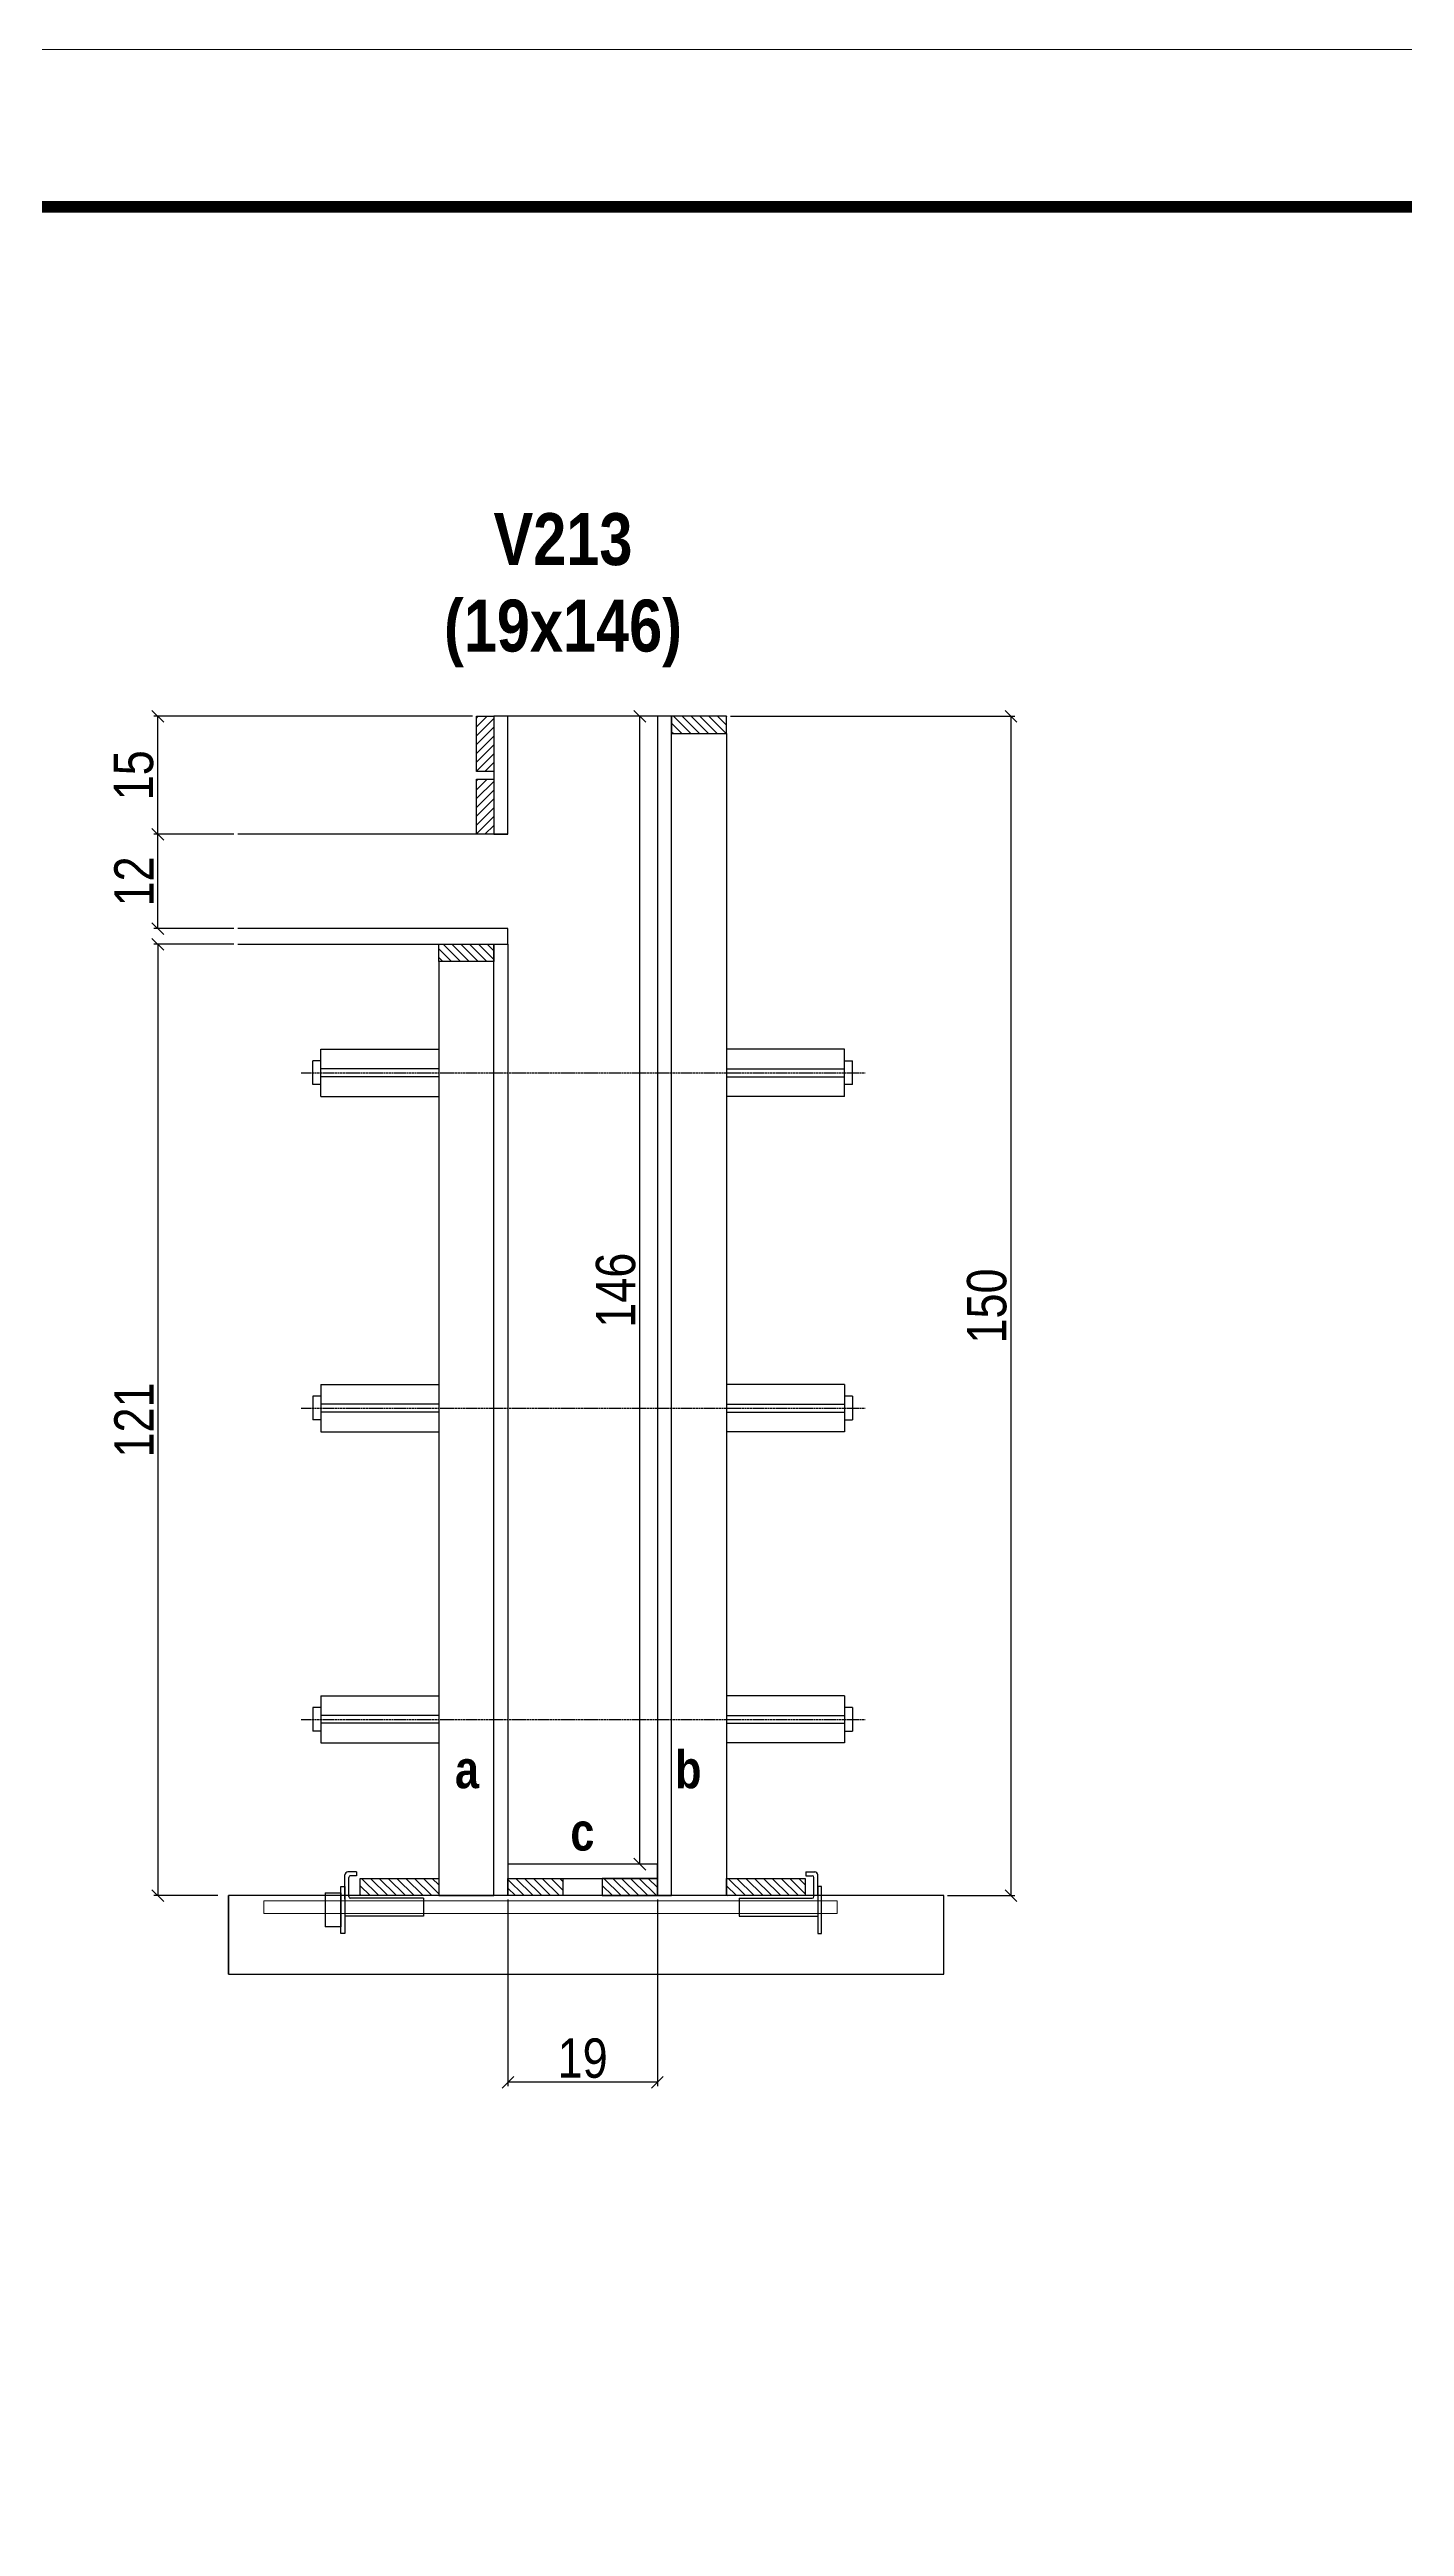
# Model space of a CAD drawing. Extents: x 2603 to 22413, y 1253 to 30260.
# Drawn here: x 8028 to 8372, y 25793 to 26423 of the extents above; entities that cross this region are included whole.
import ezdxf

# ---------------------------------------------------------------- set-up
doc = ezdxf.new("R2010")
doc.units = 0
doc.linetypes.add('DASHED', pattern=[0.75, 0.5, -0.25])
doc.linetypes.add('HIDDEN', pattern=[0.375, 0.25, -0.125])
for name, color, linetype in [('barrote', 251, 'Continuous'), ('COTA', 241, 'Continuous'), ('detalhes', 4, 'Continuous'), ('NOMENCLATURA', 7, 'Continuous'), ('Painéis', 200, 'Continuous'), ('presilha', 1, 'Continuous'), ('SARR_2.2x10', 60, 'Continuous'), ('SARR_2.2x7', 40, 'Continuous'), ('SARR_3.5x7', 81, 'Continuous'), ('TENSOR', 3, 'Continuous')]:
    doc.layers.add(name, color=color, linetype=linetype)
for name, color, linetype, lineweight in [('CONCRETO', 251, 'Continuous', 25), ('Folhas', 255, 'Continuous', 9), ('SARRAFO DE PRESSAO', 251, 'DASHED', 9), ('SCO-___-LAJ', 2, 'Continuous', 0)]:
    doc.layers.add(name, color=color, linetype=linetype, lineweight=lineweight)
doc.styles.add('COTA TECNICA 2X', font='techl___.ttf', dxfattribs={"height": 10})
doc.styles.add('TECNICA', font='techb___.ttf', dxfattribs={"height": 10})
doc.dimstyles.new('SECAO', dxfattribs={"dimscale": 0.333333, "dimtxt": 5, "dimasz": 9, "dimexe": 3, "dimexo": 3, "dimgap": 3, "dimtad": 1, "dimdec": 1, "dimlfac": 0.5, "dimzin": 12, "dimdsep": 46, "dimtxsty": 'COTA TECNICA 2X', "dimblk1": 'OBLIQUE', "dimblk2": 'OBLIQUE', "dimsah": 1, "dimcen": 0.9, "dimclrd": 4, "dimclre": 4, "dimclrt": 240, "dimadec": 1, "dimazin": 3, "dimtfac": 1, "dimtdec": 1, "dimtmove": 0, "dimatfit": 3, "dimfxl": 1, "dimtolj": 1, "dimtzin": 12, "dimarcsym": 0})
pattern_1 = [(135, (41379.9578, -97558.341), (-1.122532015, -1.122532015), [])]

# ---------------------------------------------------------------- blocks, each defined once
blk = doc.blocks.new('9999999999')
at = {"layer": 'Folhas'}
blk.add_lwpolyline([(98138.98, 34190.21), (99623.98, 34190.21), (99623.98, 35240.21), (98138.98, 35240.21)], close=True, dxfattribs=at)
at = {"layer": 'Folhas', "color": 30, "const_width": 3}
blk.add_lwpolyline([(98213.98, 34230.21), (99583.98, 34230.21), (99583.98, 35200.21), (98213.98, 35200.21)], close=True, dxfattribs=at)
blk = doc.blocks.new('_Oblique')
at = {"color": 0, "linetype": 'ByBlock', "lineweight": -2}
blk.add_line((-0.5, -0.5), (0.5, 0.5), dxfattribs=at)
blk = doc.blocks.new('*D512')
at = {"layer": 'COTA', "color": 4, "lineweight": -2, "transparency": 16777216}
for p, q in [((8144.42, 25952.83), (8144.42, 25905.36)), ((8182.42, 25952.83), (8182.42, 25905.36)), ((8182.42, 25906.36), (8144.42, 25906.36))]:
    blk.add_line(p, q, dxfattribs=at)
at = {"layer": 'Defpoints', "color": 0, "transparency": 16777216}
for p in [(8144.42, 25953.83), (8182.42, 25953.83), (8144.42, 25906.36)]:
    blk.add_point(p, dxfattribs=at)
at = {"layer": 'COTA', "color": 4, "lineweight": -2, "transparency": 16777216, "xscale": 3, "yscale": 3, "zscale": 3, "rotation": 180}
blk.add_blockref('_Oblique', (8144.42, 25906.36), dxfattribs=at)
at = {"layer": 'COTA', "color": 4, "lineweight": -2, "transparency": 16777216, "xscale": 3, "yscale": 3, "zscale": 3}
blk.add_blockref('_Oblique', (8182.42, 25906.36), dxfattribs=at)
at = {"layer": 'COTA', "color": 240, "transparency": 16777216, "insert": (8163.42, 25912.44), "char_height": 10, "attachment_point": 5, "style": 'COTA TECNICA 2X'}
blk.add_mtext('\\A1;19', dxfattribs=at)
blk = doc.blocks.new('PRESILHA METÁLICA 1')
at = {"layer": 'presilha'}
for p, q in [((7.5, 10.64), (7.5, 19.86)), ((12, 21), (8.64, 21)), ((9, 11.57), (9, 18.93)), ((12, 19.5), (9.57, 19.5)), ((12, 21), (12, 19.5)), ((0, 13), (6, 13)), ((0, 13), (0, 0)), ((6, 15.5), (7.5, 15.5)), ((6, -2.5), (6, 15.5)), ((6, 13), (6, 0)), ((7.5, 15.5), (7.5, -2.5)), ((37.5, 11), (9.57, 11)), ((37.5, 11), (37.5, 4.1)), ((6, 0), (0, 0)), ((37.5, 4.1), (7.5, 4.1)), ((7.5, -2.5), (6, -2.5))]:
    blk.add_line(p, q, dxfattribs=at)
for centre, radius, start, end in [((8.64, 19.86), 1.14, 90, 180), ((9.57, 18.93), 0.57, 90, 180), ((9.57, 11.57), 0.57, 180, 270)]:
    blk.add_arc(centre, radius, start, end, dxfattribs=at)
blk = doc.blocks.new('PRESILHA METÁLICA 2')
at = {"layer": 'presilha'}
for p, q in [((-5.25, 23.5), (-5.25, 22)), ((-5.25, 23.5), (-1.89, 23.5)), ((-5.25, 22), (-2.82, 22)), ((-2.25, 14.07), (-2.25, 21.43)), ((-0.75, 14.64), (-0.75, 22.36)), ((-30.75, 13.5), (-30.75, 6.6)), ((-30.75, 13.5), (-2.82, 13.5)), ((0.75, 18), (-0.75, 18)), ((-0.75, 18), (-0.75, 0)), ((0.75, 0), (0.75, 18)), ((-30.75, 6.6), (-0.75, 6.6)), ((-0.75, 0), (0.75, 0))]:
    blk.add_line(p, q, dxfattribs=at)
for centre, radius, start, end in [((-2.82, 21.43), 0.57, 0, 90), ((-1.89, 22.36), 1.14, 0, 90), ((-2.82, 14.07), 0.57, 270, 0)]:
    blk.add_arc(centre, radius, start, end, dxfattribs=at)
blk = doc.blocks.new('*D513')
at = {"layer": 'COTA', "color": 4, "lineweight": -2, "transparency": 16777216}
for p, q in [((8074.72, 26195.83), (8054.37, 26195.83)), ((8055.37, 26195.83), (8055.37, 25953.83)), ((8070.61, 25953.83), (8054.37, 25953.83))]:
    blk.add_line(p, q, dxfattribs=at)
at = {"layer": 'Defpoints', "color": 0, "transparency": 16777216}
for p in [(8075.72, 26195.83), (8055.37, 25953.83), (8071.61, 25953.83)]:
    blk.add_point(p, dxfattribs=at)
at = {"layer": 'COTA', "color": 4, "lineweight": -2, "transparency": 16777216, "xscale": 3, "yscale": 3, "zscale": 3}
for p, rotation in [((8055.37, 26195.83), 90), ((8055.37, 25953.83), 270)]:
    blk.add_blockref('_Oblique', p, dxfattribs=dict(at, rotation=rotation))
at = {"layer": 'COTA', "color": 240, "transparency": 16777216, "insert": (8049.31, 26074.83), "char_height": 10, "attachment_point": 5, "rotation": 90, "style": 'COTA TECNICA 2X'}
blk.add_mtext('\\A1;121', dxfattribs=at)
blk = doc.blocks.new('*D514')
at = {"layer": 'COTA', "color": 4, "lineweight": -2, "transparency": 16777216}
for p, q in [((8074.72, 26223.83), (8054.37, 26223.83)), ((8055.37, 26199.83), (8055.37, 26223.83)), ((8074.72, 26199.83), (8054.37, 26199.83))]:
    blk.add_line(p, q, dxfattribs=at)
at = {"layer": 'Defpoints', "color": 0, "transparency": 16777216}
for p in [(8055.37, 26223.83), (8075.72, 26223.83), (8075.72, 26199.83)]:
    blk.add_point(p, dxfattribs=at)
at = {"layer": 'COTA', "color": 4, "lineweight": -2, "transparency": 16777216, "xscale": 3, "yscale": 3, "zscale": 3}
for p, rotation in [((8055.37, 26223.83), 90), ((8055.37, 26199.83), 270)]:
    blk.add_blockref('_Oblique', p, dxfattribs=dict(at, rotation=rotation))
at = {"layer": 'COTA', "color": 240, "transparency": 16777216, "insert": (8049.31, 26211.83), "char_height": 10, "attachment_point": 5, "rotation": 90, "style": 'COTA TECNICA 2X'}
blk.add_mtext('\\A1;12', dxfattribs=at)
blk = doc.blocks.new('*D515')
at = {"layer": 'COTA', "color": 4, "lineweight": -2, "transparency": 16777216}
for p, q in [((8201.02, 26253.83), (8273.34, 26253.83)), ((8272.34, 26253.83), (8272.34, 25953.83)), ((8256.23, 25953.83), (8273.34, 25953.83))]:
    blk.add_line(p, q, dxfattribs=at)
at = {"layer": 'Defpoints', "color": 0, "transparency": 16777216}
for p in [(8200.02, 26253.83), (8255.23, 25953.83), (8272.34, 25953.83)]:
    blk.add_point(p, dxfattribs=at)
at = {"layer": 'COTA', "color": 4, "lineweight": -2, "transparency": 16777216, "xscale": 3, "yscale": 3, "zscale": 3}
for p, rotation in [((8272.34, 26253.83), 90), ((8272.34, 25953.83), 270)]:
    blk.add_blockref('_Oblique', p, dxfattribs=dict(at, rotation=rotation))
at = {"layer": 'COTA', "color": 240, "transparency": 16777216, "insert": (8266.23, 26103.83), "char_height": 10, "attachment_point": 5, "rotation": 90, "style": 'COTA TECNICA 2X'}
blk.add_mtext('\\A1;150', dxfattribs=at)
blk = doc.blocks.new('*D2775')
at = {"layer": 'COTA', "color": 4, "lineweight": -2, "transparency": 16777216}
for p, q in [((8135.42, 26253.83), (8054.37, 26253.83)), ((8055.37, 26223.83), (8055.37, 26253.83)), ((8074.72, 26223.83), (8054.37, 26223.83))]:
    blk.add_line(p, q, dxfattribs=at)
at = {"layer": 'Defpoints', "color": 0, "transparency": 16777216}
for p in [(8055.37, 26253.83), (8136.42, 26253.83), (8075.72, 26223.83)]:
    blk.add_point(p, dxfattribs=at)
at = {"layer": 'COTA', "color": 4, "lineweight": -2, "transparency": 16777216, "xscale": 3, "yscale": 3, "zscale": 3}
for p, rotation in [((8055.37, 26253.83), 90), ((8055.37, 26223.83), 270)]:
    blk.add_blockref('_Oblique', p, dxfattribs=dict(at, rotation=rotation))
at = {"layer": 'COTA', "color": 240, "transparency": 16777216, "insert": (8049.26, 26238.83), "char_height": 10, "attachment_point": 5, "rotation": 90, "style": 'COTA TECNICA 2X'}
blk.add_mtext('\\A1;15', dxfattribs=at)
blk = doc.blocks.new('*D2776')
at = {"layer": 'COTA', "color": 4, "lineweight": -2, "transparency": 16777216}
for p, q in [((8181.42, 26253.83), (8176.95, 26253.83)), ((8177.95, 25961.83), (8177.95, 26253.83)), ((8181.42, 25961.83), (8176.95, 25961.83))]:
    blk.add_line(p, q, dxfattribs=at)
at = {"layer": 'Defpoints', "color": 0, "transparency": 16777216}
for p in [(8177.95, 26253.83), (8182.42, 26253.83), (8182.42, 25961.83)]:
    blk.add_point(p, dxfattribs=at)
at = {"layer": 'COTA', "color": 4, "lineweight": -2, "transparency": 16777216, "xscale": 3, "yscale": 3, "zscale": 3}
for p, rotation in [((8177.95, 26253.83), 90), ((8177.95, 25961.83), 270)]:
    blk.add_blockref('_Oblique', p, dxfattribs=dict(at, rotation=rotation))
at = {"layer": 'COTA', "color": 240, "transparency": 16777216, "insert": (8171.85, 26107.83), "char_height": 10, "attachment_point": 5, "rotation": 90, "style": 'COTA TECNICA 2X'}
blk.add_mtext('\\A1;146', dxfattribs=at)

msp = doc.modelspace()

# ---------------------------------------------------------------- hatches: boundary and pattern name
at = {"layer": 'SARR_2.2x10'}
h = msp.add_hatch(dxfattribs=at)
h.set_pattern_fill('ANSI31', color=256, scale=0.5, angle=90)
h.set_pattern_definition([(135, (41300.3578, -97558.341), (-1.122532015, -1.122532015), [])])
h.paths.add_polyline_path([(8106.82, 25958.23), (8106.82, 25953.83), (8126.82, 25953.83), (8126.82, 25958.23)])
h = msp.add_hatch(dxfattribs=at)
h.set_pattern_fill('ANSI31', color=256, scale=0.5, angle=90)
h.set_pattern_definition([(135, (41393.5578, -97558.341), (-1.122532015, -1.122532015), [])])
h.paths.add_polyline_path([(8200.02, 25958.23), (8200.02, 25953.83), (8220.02, 25953.83), (8220.02, 25958.23)])
at = {"layer": 'SARR_2.2x7'}
h = msp.add_hatch(dxfattribs=at)
h.set_pattern_fill('ANSI31', color=256, scale=0.5, angle=180)
h.set_pattern_definition([(225, (131702.5889, 59368.1674), (1.122532015, -1.122532015), [])])
h.paths.add_polyline_path([(8140.82, 26239.83), (8136.42, 26239.83), (8136.42, 26253.83), (8140.82, 26253.83)])
h = msp.add_hatch(dxfattribs=at)
h.set_pattern_fill('ANSI31', color=256, scale=0.5, angle=90)
h.set_pattern_definition([(135, (41294.3578, -97262.741), (-1.122532015, -1.122532015), [])])
h.paths.add_polyline_path([(8186.02, 26253.83), (8186.02, 26249.43), (8200.02, 26249.43), (8200.02, 26253.83)])
h = msp.add_hatch(dxfattribs=at)
h.set_pattern_fill('ANSI31', color=256, scale=0.5, angle=180)
h.set_pattern_definition([(225, (131702.5889, 59352.1674), (1.122532015, -1.122532015), [])])
h.paths.add_polyline_path([(8140.82, 26223.83), (8136.42, 26223.83), (8136.42, 26237.83), (8140.82, 26237.83)])
h = msp.add_hatch(dxfattribs=at)
h.set_pattern_fill('ANSI31', color=256, scale=0.5, angle=90)
h.set_pattern_definition([(135, (41314.3578, -97320.741), (-1.122532015, -1.122532015), [])])
h.paths.add_polyline_path([(8140.82, 26195.83), (8140.82, 26191.43), (8126.82, 26191.43), (8126.82, 26195.83)])
h = msp.add_hatch(dxfattribs=at)
h.set_pattern_fill('ANSI31', color=256, scale=0.5, angle=90)
h.set_pattern_definition(pattern_1)
h.paths.add_polyline_path([(8158.42, 25953.83), (8158.42, 25958.23), (8144.42, 25958.23), (8144.42, 25953.83)])
h = msp.add_hatch(dxfattribs=at)
h.set_pattern_fill('ANSI31', color=256, scale=0.5, angle=90)
h.set_pattern_definition(pattern_1)
h.paths.add_polyline_path([(8168.42, 25958.23), (8168.42, 25953.83), (8182.42, 25953.83), (8182.42, 25958.23)])

# ---------------------------------------------------------------- linework, layer by layer
at = {"ltscale": 3}
for p, q in [((8096.82, 26157.16), (8096.82, 26169.16)), ((8096.82, 26169.16), (8126.82, 26169.16)), ((8230.02, 26169.16), (8200.02, 26169.16)), ((8230.02, 26157.16), (8230.02, 26169.16)), ((8094.82, 26160.16), (8094.82, 26166.16)), ((8096.82, 26166.16), (8094.82, 26166.16)), ((8126.82, 26164.16), (8096.82, 26164.16)), ((8126.82, 26162.16), (8096.82, 26162.16)), ((8200.02, 26164.16), (8230.02, 26164.16)), ((8200.02, 26162.16), (8230.02, 26162.16)), ((8230.02, 26166.16), (8232.02, 26166.16)), ((8232.02, 26160.16), (8232.02, 26166.16)), ((8096.82, 26160.16), (8094.82, 26160.16)), ((8096.82, 26157.16), (8126.82, 26157.16)), ((8230.02, 26157.16), (8200.02, 26157.16)), ((8232.02, 26160.16), (8230.02, 26160.16)), ((8094.82, 26080.86), (8094.82, 26074.86)), ((8096.82, 26080.86), (8094.82, 26080.86)), ((8096.82, 26083.86), (8096.82, 26071.86)), ((8096.82, 26083.86), (8126.82, 26083.86)), ((8230.02, 26083.86), (8200.02, 26083.86)), ((8230.02, 26083.86), (8230.02, 26071.86)), ((8232.02, 26080.86), (8230.02, 26080.86)), ((8232.02, 26080.86), (8232.02, 26074.86)), ((8096.82, 26074.86), (8094.82, 26074.86)), ((8126.82, 26078.86), (8096.82, 26078.86)), ((8126.82, 26076.86), (8096.82, 26076.86)), ((8200.02, 26078.86), (8230.02, 26078.86)), ((8200.02, 26076.86), (8230.02, 26076.86)), ((8230.02, 26074.86), (8232.02, 26074.86)), ((8096.82, 26071.86), (8126.82, 26071.86)), ((8230.02, 26071.86), (8200.02, 26071.86)), ((8096.82, 26004.68), (8096.82, 25992.68)), ((8096.82, 26004.68), (8126.82, 26004.68)), ((8230.02, 26004.68), (8200.02, 26004.68)), ((8230.02, 26004.68), (8230.02, 25992.68)), ((8094.82, 26001.68), (8094.82, 25995.68)), ((8096.82, 26001.68), (8094.82, 26001.68)), ((8126.82, 25999.68), (8096.82, 25999.68)), ((8126.82, 25997.68), (8096.82, 25997.68)), ((8200.02, 25999.68), (8230.02, 25999.68)), ((8200.02, 25997.68), (8230.02, 25997.68)), ((8232.02, 26001.68), (8230.02, 26001.68)), ((8232.02, 26001.68), (8232.02, 25995.68)), ((8096.82, 25995.68), (8094.82, 25995.68)), ((8096.82, 25992.68), (8126.82, 25992.68)), ((8230.02, 25992.68), (8200.02, 25992.68)), ((8230.02, 25995.68), (8232.02, 25995.68))]:
    msp.add_line(p, q, dxfattribs=at)
at = {"layer": 'barrote'}
msp.add_lwpolyline([(8073.36, 25933.83), (8255.28, 25933.83), (8255.28, 25953.83), (8073.36, 25953.83)], close=True, dxfattribs=at)
at = {"layer": 'CONCRETO', "linetype": 'Continuous'}
for p, q in [((8182.42, 26253.83), (8144.42, 26253.83)), ((8144.42, 26223.83), (8075.72, 26223.83))]:
    msp.add_line(p, q, dxfattribs=at)
at = {"layer": 'detalhes', "color": 250}
msp.add_line((8073.36, 25933.83), (8073.36, 25953.83), dxfattribs=at)
at = {"layer": 'Painéis', "linetype": 'Continuous'}
for points in [[(8140.82, 26223.83), (8144.42, 26223.83), (8144.42, 26253.83), (8140.82, 26253.83)], [(8186.02, 25953.83), (8186.02, 26253.83), (8182.42, 26253.83), (8182.42, 25953.83)], [(8140.82, 25953.83), (8140.82, 26195.83), (8144.42, 26195.83), (8144.42, 25953.83)], [(8182.42, 25961.83), (8144.42, 25961.83), (8144.42, 25958.23), (8182.42, 25958.23)]]:
    msp.add_lwpolyline(points, close=True, dxfattribs=at)
at = {"layer": 'Painéis', "linetype": 'Continuous', "elevation": 0}
msp.add_lwpolyline([(8075.72, 26195.83), (8144.42, 26195.83), (8144.42, 26199.83), (8075.72, 26199.83)], dxfattribs=at)
at = {"layer": 'SARR_2.2x10'}
for points in [[(8106.82, 25958.23), (8126.82, 25958.23), (8126.82, 25953.83), (8106.82, 25953.83)], [(8200.02, 25958.23), (8220.02, 25958.23), (8220.02, 25953.83), (8200.02, 25953.83)]]:
    msp.add_lwpolyline(points, close=True, dxfattribs=at)
at = {"layer": 'SARR_2.2x7'}
for points in [[(8140.82, 26253.83), (8140.82, 26239.83), (8136.42, 26239.83), (8136.42, 26253.83)], [(8140.82, 26237.83), (8140.82, 26223.83), (8136.42, 26223.83), (8136.42, 26237.83)], [(8144.42, 25958.23), (8158.42, 25958.23), (8158.42, 25953.83), (8144.42, 25953.83)], [(8182.42, 25958.23), (8168.42, 25958.23), (8168.42, 25953.83), (8182.42, 25953.83)]]:
    msp.add_lwpolyline(points, close=True, dxfattribs=at)
at = {"layer": 'SARR_2.2x7', "elevation": 0}
for points in [[(8200.02, 26253.83), (8186.02, 26253.83), (8186.02, 26249.43), (8200.02, 26249.43)], [(8126.82, 26195.83), (8140.82, 26195.83), (8140.82, 26191.43), (8126.82, 26191.43)]]:
    msp.add_lwpolyline(points, close=True, dxfattribs=at)
at = {"layer": 'SARR_3.5x7'}
for points in [[(8186.02, 26249.43), (8200.02, 26249.43), (8200.02, 25953.83), (8186.02, 25953.83)], [(8140.82, 26191.43), (8126.82, 26191.43), (8126.82, 25953.83), (8140.82, 25953.83)]]:
    msp.add_lwpolyline(points, close=True, dxfattribs=at)
at = {"layer": 'SCO-___-LAJ', "color": 1}
msp.add_lwpolyline([(8082.37, 25952.5), (8228.13, 25952.5), (8228.13, 25949.3), (8082.37, 25949.3)], close=True, dxfattribs=at)
at = {"layer": 'TENSOR', "linetype": 'HIDDEN', "ltscale": 0.5}
for p, q in [((8091.82, 26163.16), (8235.32, 26163.16)), ((8091.82, 26077.86), (8235.32, 26077.86)), ((8091.82, 25998.68), (8235.32, 25998.68))]:
    msp.add_line(p, q, dxfattribs=at)

# ---------------------------------------------------------------- block references
at = {"layer": 'presilha', "xscale": 0.6666666666666666, "yscale": 0.6666666666666666, "zscale": 0.6666666666666666}
for name, p in [('PRESILHA METÁLICA 1', (8097.95, 25945.86)), ('PRESILHA METÁLICA 2', (8223.7, 25944.2))]:
    msp.add_blockref(name, p, dxfattribs=at)
at = {"layer": 'SARRAFO DE PRESSAO', "color": 6, "linetype": 'ByBlock'}
msp.add_blockref('9999999999', (-90767.51, -8816.76), dxfattribs=at)

# ---------------------------------------------------------------- texts
at = {"layer": 'detalhes', "style": 'TECNICA'}
for s, p in [('b', (8186.92, 25981.15)), ('a', (8130.95, 25981.16)), ('c', (8160.29, 25965.3))]:
    msp.add_text(s, height=9.6, dxfattribs=at).set_placement(p)
at = {"layer": 'NOMENCLATURA', "insert": (8158.42, 26305.52), "char_height": 13.2, "attachment_point": 2, "style": 'TECNICA'}
msp.add_mtext_dynamic_manual_height_columns('V213\\P(19x146)', width=300.2766, gutter_width=1, heights=[0], dxfattribs=at)

# ---------------------------------------------------------------- dimensions: what is measured, and where the dimension line sits
at = {"layer": 'COTA'}
for base, p1, p2, picture, middle in [((8055.37, 26253.83), (8075.72, 26223.83), (8136.42, 26253.83), '*D2775', (8049.26, 26238.83)), ((8177.95, 26253.83), (8182.42, 25961.83), (8182.42, 26253.83), '*D2776', (8171.85, 26107.83)), ((8272.34, 25953.83, 0), (8200.02, 26253.83), (8255.23, 25953.83, 0), '*D515', (8266.23, 26103.83, 0)), ((8055.37, 26223.83), (8075.72, 26199.83), (8075.72, 26223.83), '*D514', (8049.31, 26211.83)), ((8055.37, 25953.83, 0), (8075.72, 26195.83), (8071.61, 25953.83, 0), '*D513', (8049.31, 26074.83, 0))]:
    dim = msp.add_linear_dim(base=base, p1=p1, p2=p2, angle=90, dimstyle='SECAO', dxfattribs=at)
    dim.commit()
    dim.dimension.update_dxf_attribs({"geometry": picture, "text_midpoint": middle})
dim = msp.add_linear_dim(base=(8144.42, 25906.36), p1=(8182.42, 25953.83), p2=(8144.42, 25953.83), angle=180, dimstyle='SECAO', dxfattribs=at)
dim.commit()
dim.dimension.update_dxf_attribs({"geometry": '*D512', "text_midpoint": (8163.42, 25906.36), "dimtype": 160})

doc.saveas('drawing.dxf')
